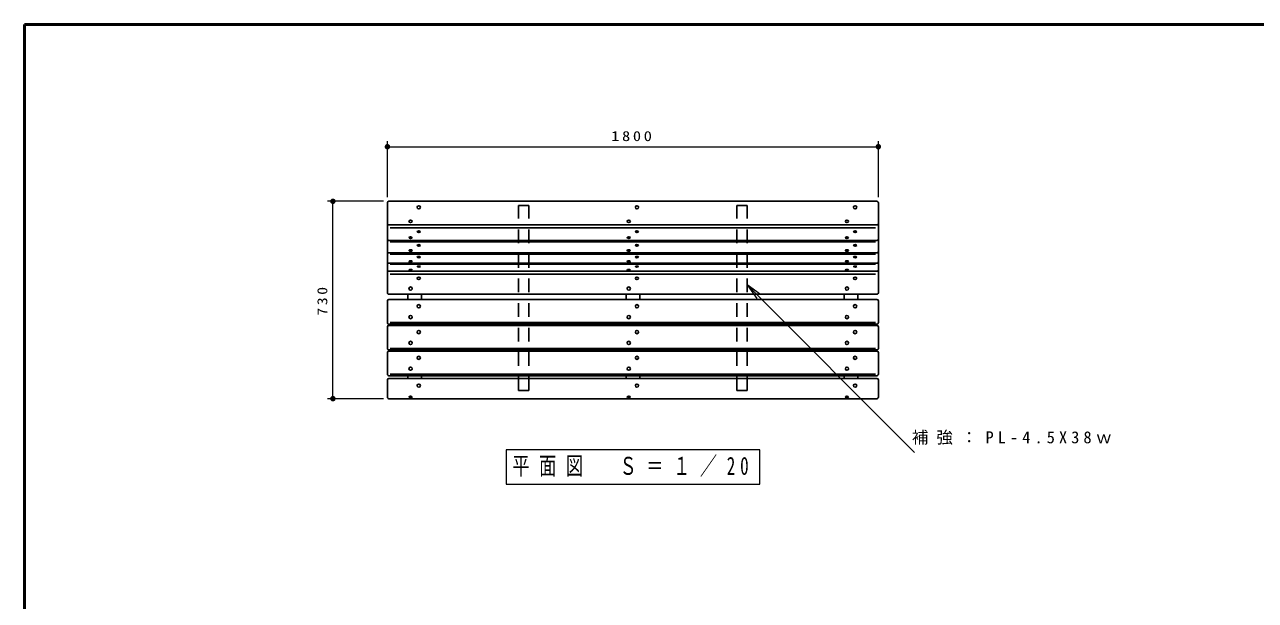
# Model space of a CAD drawing. Units: millimetres on the paper, scale 1:20. Extents: x -365 to 12, y -38 to 257.
# Drawn here: x -365 to -139.4, y 151.5 to 257 of the extents above; entities that cross this region are included whole.
import ezdxf

# ---------------------------------------------------------------- set-up
doc = ezdxf.new("R2010")
doc.units = ezdxf.units.MM
doc.linetypes.add('USER1', pattern=[4.5, 2.5, -2])
doc.layers.add('LY_1', color=7, linetype='Continuous', lineweight=25)
doc.layers.add('LY_2', color=7, linetype='Continuous', lineweight=13)
doc.styles.add('ＭＳ ゴシック', font='')
doc.styles.get('ＭＳ ゴシック').set_extended_font_data('MS Gothic')

# ---------------------------------------------------------------- blocks, each defined once
blk = doc.blocks.new('filled_dot')
at = {"color": 0, "linetype": 'Continuous', "lineweight": -2, "const_width": 1.25}
blk.add_lwpolyline([(-0.625, 0, 1), (0.625, 0, 1)], format="xyb", close=True, dxfattribs=at)
blk = doc.blocks.new('open_arrow')
at = {"color": 0, "linetype": 'Continuous', "lineweight": -2}
blk.add_lwpolyline([(7.5, 1.25), (0, 0), (7.5, -1.25)], dxfattribs=at)

msp = doc.modelspace()

# ---------------------------------------------------------------- linework, layer by layer
at = {"layer": 'LY_1', "lineweight": 13}
for p, q in [((-298.479, 225.378), (-298.479, 235.628)), ((-208.479, 225.378), (-208.479, 235.628)), ((-298.479, 234.628), (-208.479, 234.628)), ((-299.229, 224.628), (-309.479, 224.628)), ((-308.479, 188.457), (-308.479, 224.628)), ((-232.528, 209.297), (-201.83, 178.598)), ((-299.229, 188.457), (-309.479, 188.457)), ((-230.229, 179.107), (-276.729, 179.107)), ((-276.729, 179.107), (-276.729, 172.807)), ((-230.229, 172.807), (-230.229, 179.107)), ((-276.729, 172.807), (-230.229, 172.807))]:
    msp.add_line(p, q, dxfattribs=at)
at = {"layer": 'LY_1'}
for p, q in [((-298.478, 207.83), (-298.478, 224.378)), ((-268.479, 224.628), (-298.229, 224.628)), ((-268.479, 224.628), (-208.728, 224.628)), ((-208.479, 207.83), (-208.479, 224.378)), ((-268.479, 220.291), (-298.229, 220.291)), ((-268.479, 219.786), (-297.979, 219.786)), ((-268.479, 220.291), (-208.728, 220.291)), ((-268.479, 219.786), (-208.978, 219.786)), ((-268.479, 217.461), (-298.229, 217.461)), ((-268.479, 217.182), (-297.979, 217.182)), ((-268.479, 217.461), (-208.728, 217.461)), ((-268.479, 217.182), (-208.978, 217.182)), ((-268.479, 215.184), (-298.229, 215.184)), ((-268.479, 214.948), (-297.979, 214.948)), ((-268.479, 215.184), (-208.728, 215.184)), ((-268.479, 214.948), (-208.978, 214.948)), ((-268.479, 213.295), (-298.229, 213.295)), ((-268.479, 213.121), (-297.979, 213.121)), ((-268.479, 213.295), (-208.728, 213.295)), ((-268.479, 213.121), (-208.978, 213.121)), ((-268.479, 211.792), (-298.229, 211.792)), ((-268.479, 211.268), (-297.979, 211.268)), ((-268.479, 211.792), (-208.728, 211.792)), ((-268.479, 211.268), (-208.978, 211.268)), ((-298.478, 202.37), (-298.478, 206.369)), ((-268.479, 207.58), (-298.229, 207.58)), ((-268.479, 206.619), (-298.229, 206.619)), ((-294.728, 206.619), (-294.728, 207.58)), ((-292.228, 206.619), (-292.228, 207.58)), ((-268.479, 207.58), (-208.728, 207.58)), ((-268.479, 206.619), (-208.728, 206.619)), ((-254.729, 206.619), (-254.729, 207.58)), ((-252.229, 206.619), (-252.229, 207.58)), ((-214.729, 206.619), (-214.729, 207.58)), ((-212.229, 206.619), (-212.229, 207.58)), ((-208.479, 202.37), (-208.479, 206.369)), ((-298.478, 197.646), (-298.478, 201.645)), ((-268.479, 202.12), (-298.229, 202.12)), ((-268.479, 201.895), (-298.229, 201.895)), ((-268.479, 202.392), (-297.979, 202.392)), ((-294.728, 201.895), (-294.728, 202.12)), ((-292.228, 201.895), (-292.228, 202.12)), ((-268.479, 202.392), (-208.978, 202.392)), ((-268.479, 202.12), (-208.728, 202.12)), ((-268.479, 201.895), (-208.728, 201.895)), ((-254.729, 201.895), (-254.729, 202.12)), ((-252.229, 201.895), (-252.229, 202.12)), ((-214.729, 201.895), (-214.729, 202.12)), ((-212.229, 201.895), (-212.229, 202.12)), ((-208.479, 197.646), (-208.479, 201.645)), ((-298.478, 192.922), (-298.478, 196.921)), ((-268.479, 197.396), (-298.229, 197.396)), ((-268.479, 197.171), (-298.229, 197.171)), ((-268.479, 197.668), (-297.979, 197.668)), ((-294.728, 197.171), (-294.728, 197.396)), ((-292.228, 197.171), (-292.228, 197.396)), ((-268.479, 197.668), (-208.978, 197.668)), ((-268.479, 197.396), (-208.728, 197.396)), ((-268.479, 197.171), (-208.728, 197.171)), ((-254.729, 197.171), (-254.729, 197.396)), ((-252.229, 197.171), (-252.229, 197.396)), ((-214.729, 197.171), (-214.729, 197.396)), ((-212.229, 197.171), (-212.229, 197.396)), ((-208.479, 192.922), (-208.479, 196.921)), ((-298.478, 188.707), (-298.478, 191.908)), ((-268.479, 192.672), (-298.229, 192.672)), ((-268.479, 192.158), (-298.229, 192.158)), ((-268.479, 192.944), (-297.979, 192.944)), ((-294.728, 192.158), (-294.728, 192.672)), ((-292.228, 192.158), (-292.228, 192.672)), ((-268.479, 192.944), (-208.978, 192.944)), ((-268.479, 192.672), (-208.728, 192.672)), ((-268.479, 192.158), (-208.728, 192.158)), ((-254.729, 192.158), (-254.729, 192.672)), ((-252.229, 192.158), (-252.229, 192.672)), ((-214.729, 192.158), (-214.729, 192.672)), ((-212.229, 192.158), (-212.229, 192.672)), ((-208.479, 188.707), (-208.479, 191.908)), ((-268.479, 188.457), (-298.229, 188.457)), ((-268.479, 188.457), (-208.728, 188.457))]:
    msp.add_line(p, q, dxfattribs=at)
at = {"layer": 'LY_1', "linetype": 'USER1'}
for p, q in [((-272.528, 223.878), (-274.428, 223.878)), ((-274.428, 189.957), (-274.428, 223.878)), ((-272.528, 189.957), (-272.528, 223.878)), ((-234.428, 189.957), (-234.428, 223.878)), ((-232.528, 223.878), (-234.428, 223.878)), ((-232.528, 189.957), (-232.528, 223.878)), ((-272.528, 189.957), (-274.428, 189.957)), ((-232.528, 189.957), (-234.428, 189.957))]:
    msp.add_line(p, q, dxfattribs=at)
at = {"layer": 'LY_1'}
for centre, start, end in [((-298.228, 224.378), 90, 179.99999), ((-208.729, 224.378), 0.00001, 90), ((-298.228, 220.541), 179.99999, 270.00002), ((-208.729, 220.541), 269.99998, 0.00001), ((-298.228, 217.711), 179.99999, 270.00002), ((-208.729, 217.711), 269.99998, 0.00001), ((-298.228, 215.434), 179.99999, 270.00002), ((-208.729, 215.434), 269.99998, 0.00001), ((-298.228, 213.545), 179.99999, 270.00002), ((-208.729, 213.545), 269.99998, 0.00001), ((-298.228, 212.042), 179.99999, 270.00002), ((-208.729, 212.042), 269.99998, 0.00001), ((-298.228, 207.83), 179.99999, 270.00002), ((-208.729, 207.83), 269.99998, 0.00001), ((-298.228, 206.369), 90, 179.99999), ((-208.729, 206.369), 0.00001, 90), ((-298.228, 202.37), 179.99999, 270.00002), ((-298.228, 201.645), 90, 179.99999), ((-208.729, 202.37), 269.99998, 0.00001), ((-208.729, 201.645), 0.00001, 90), ((-298.228, 197.646), 179.99999, 270.00002), ((-298.228, 196.921), 90, 179.99999), ((-208.729, 197.646), 269.99998, 0.00001), ((-208.729, 196.921), 0.00001, 90), ((-298.228, 192.922), 179.99999, 270.00002), ((-298.228, 191.908), 90, 179.99999), ((-208.729, 192.922), 269.99998, 0.00001), ((-208.729, 191.908), 0.00001, 90), ((-298.228, 188.707), 179.99999, 270.00002), ((-208.729, 188.707), 269.99998, 0.00001)]:
    msp.add_arc(centre, 0.25, start, end, dxfattribs=at)
for centre, ratio in [((-292.729, 223.522), 0.9942), ((-252.729, 223.522), 0.9942), ((-212.729, 223.522), 0.9942), ((-294.229, 220.961), 0.779298), ((-254.229, 220.961), 0.779298), ((-214.229, 220.961), 0.779298), ((-292.729, 219.06), 0.547152), ((-252.729, 219.06), 0.547152), ((-212.729, 219.06), 0.547125), ((-294.229, 217.966), 0.547152), ((-292.729, 216.542), 0.470015), ((-254.229, 217.966), 0.547152), ((-252.729, 216.542), 0.470015), ((-214.229, 217.966), 0.547125), ((-212.729, 216.542), 0.470015), ((-294.229, 215.602), 0.470015), ((-292.729, 214.4), 0.389089), ((-254.229, 215.602), 0.470015), ((-252.729, 214.4), 0.389089), ((-214.229, 215.602), 0.470015), ((-212.729, 214.4), 0.389116), ((-294.229, 213.622), 0.389116), ((-294.229, 212.033), 0.312766), ((-292.729, 212.658), 0.312766), ((-254.229, 213.622), 0.389116), ((-254.229, 212.033), 0.312766), ((-252.729, 212.658), 0.312766), ((-214.229, 213.622), 0.389089), ((-214.229, 212.033), 0.312743), ((-212.729, 212.658), 0.312766), ((-292.729, 210.504), 0.762741), ((-252.729, 210.504), 0.762741), ((-212.729, 210.504), 0.762741), ((-294.229, 208.633), 0.973246), ((-254.229, 208.633), 0.973246), ((-214.229, 208.633), 0.973219), ((-292.729, 205.389), 0.994583), ((-252.729, 205.389), 0.994583), ((-212.729, 205.389), 0.994556), ((-294.229, 203.4), 0.994556), ((-254.229, 203.4), 0.994556), ((-214.229, 203.4), 0.994556), ((-292.729, 200.665), 0.994556), ((-252.729, 200.665), 0.994556), ((-212.729, 200.665), 0.994556), ((-294.229, 198.676), 0.994556), ((-254.229, 198.676), 0.994556), ((-214.229, 198.676), 0.994556), ((-294.229, 193.952), 0.994583), ((-292.729, 195.941), 0.99453), ((-254.229, 193.952), 0.994583), ((-252.729, 195.941), 0.99453), ((-214.229, 193.952), 0.994583), ((-212.729, 195.941), 0.994583), ((-292.729, 190.856), 0.958825), ((-252.729, 190.856), 0.958825), ((-212.729, 190.856), 0.958825), ((-294.229, 188.782), 0.477162), ((-254.229, 188.782), 0.477162), ((-214.229, 188.782), 0.477162)]:
    msp.add_ellipse(centre, major_axis=(0.3, 0), ratio=ratio, dxfattribs=at)
at = {"layer": 'LY_2', "lineweight": 50}
for p, q in [((0, 257), (-365, 257)), ((-365, 257), (-365, 0))]:
    msp.add_line(p, q, dxfattribs=at)

# ---------------------------------------------------------------- block references
at = {"layer": 'LY_1', "lineweight": 13, "xscale": 0.4, "yscale": 0.4}
msp.add_blockref('filled_dot', (-298.479, 234.628), dxfattribs=at)
for name, p, rotation in [('filled_dot', (-208.479, 234.628), 180), ('filled_dot', (-308.479, 224.628), 270), ('open_arrow', (-232.528, 209.297), 315), ('filled_dot', (-308.479, 188.457), 90)]:
    msp.add_blockref(name, p, dxfattribs=dict(at, rotation=rotation))

# ---------------------------------------------------------------- texts
at = {"layer": 'LY_1', "style": 'ＭＳ ゴシック'}
for s, insert, char_height, attachment_point in [('\\T1.33;\\W1.2;1800', (-253.479, 235.628), 1.833, 8), ('\\T1.5;補強：PL-4.5X38ｗ', (-202.325, 181.248), 2.199, 4), ('\\T1.56;\\W0.7;平面図\u3000Ｓ＝１／20', (-253.479, 175.957), 3.299, 5)]:
    msp.add_mtext(s, dxfattribs=dict(at, insert=insert, char_height=char_height, attachment_point=attachment_point))
at = {"layer": 'LY_1', "insert": (-309.479, 206.542), "char_height": 1.833, "attachment_point": 8, "rotation": 90, "style": 'ＭＳ ゴシック'}
msp.add_mtext('\\T1.33;\\W1.15;730', dxfattribs=at)

doc.saveas('drawing.dxf')
